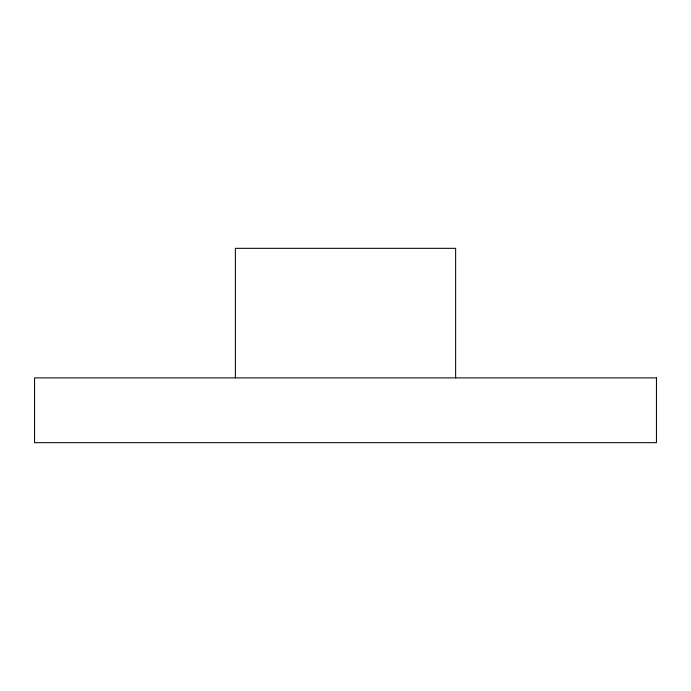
<?xml version="1.0" encoding="UTF-8"?>
<svg xmlns="http://www.w3.org/2000/svg" width="691" height="691" viewBox="0 0 691 691"><rect width="100%" height="100%" fill="white"/><g stroke="black" fill="none" stroke-linecap="round" stroke-linejoin="round"><path stroke-width="1.04" d="M455.628 377.891L455.628 248.328L235.372 248.328L235.372 377.891M656.45 377.891L34.55 377.891L34.55 442.672L656.45 442.672L656.45 377.891"/></g></svg>
